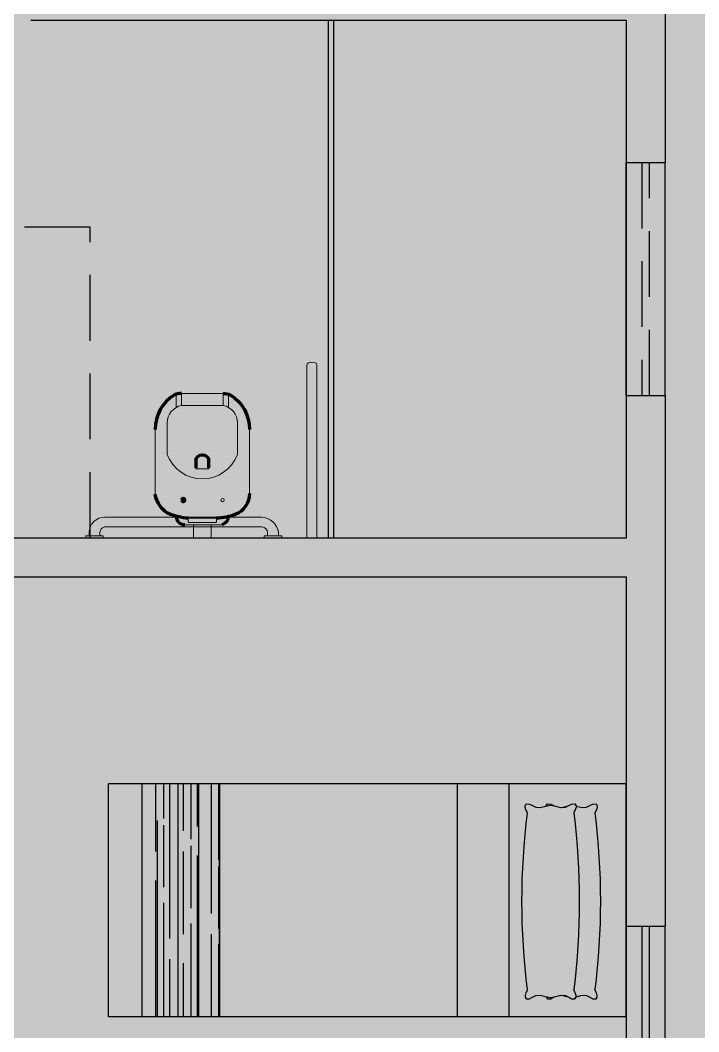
# Model space of a CAD drawing. Header units: centimetres. Extents: x 0 to 1099704, y -139216 to 99734.
# Drawn here: x 912561.1 to 912823.3, y 10381.2 to 10772 of the extents above; entities that cross this region are included whole.
import ezdxf

# ---------------------------------------------------------------- set-up
doc = ezdxf.new("R2010")
doc.units = ezdxf.units.CM
doc.header["$LTSCALE"] = 4
doc.linetypes.add('DASHED2', pattern=[9.524999999999999, 6.35, -3.175])
for name, color, linetype in [('0.1', 1, 'Continuous'), ('0.2', 2, 'Continuous'), ('0.4', 4, 'Continuous'), ('0.6', 6, 'Continuous'), ('04', 254, 'Continuous'), ('AIT-LAY-HTC', 254, 'Continuous'), ('PDF1_PH - Metal', 253, 'Continuous'), ('PROJEÇÕES', 1, 'DASHED2')]:
    doc.layers.add(name, color=color, linetype=linetype)
doc.layers.add('PDF1_PH - Alv Construir', color=6, linetype='Continuous', lineweight=40)

# ---------------------------------------------------------------- blocks, each defined once
blk = doc.blocks.new('Barra 3')
at = {"layer": 'PDF1_PH - Metal', "lineweight": 9}
for points in [[(19245.14185772219, 25719.83539646618), (19251.99860171888, 25719.83539646618), (19251.99860171888, 25718.97830346659), (19245.14185772219, 25718.97830346659)], [(19314.99755293517, 25719.83539646618), (19321.85473288964, 25719.83539646618), (19321.85473288964, 25718.97830346659), (19314.99755293517, 25718.97830346659)]]:
    blk.add_lwpolyline(points, close=True, dxfattribs=at)
for points in [[(19246.42749722157, 25717.69266396721), (19246.42749722157, 25718.97830346659)], [(19250.7129622195, 25717.69266396721), (19250.7129622195, 25718.97830346659)], [(19316.28319243454, 25717.69266396721), (19316.28319243454, 25718.97830346659)], [(19320.56909339026, 25717.69266396721), (19320.56909339026, 25718.97830346659)], [(19252.85569471847, 25715.54993146825), (19314.56900643537, 25715.54993146825)], [(19252.85569471847, 25711.69301297011), (19314.56900643537, 25711.69301297011)]]:
    blk.add_lwpolyline(points, dxfattribs=at)
for centre, radius, start, end in [((19253.42461139982, 25718.7625743121), 7.078440150872955, 188.6936103182999, 267.1299358179983), ((19253.00712313949, 25717.84408480383), 2.29914551384984, 183.773530933657, 266.2235994042778), ((19314.35059962556, 25717.91549670232), 6.222484964168509, 270.0360541296536, 357.9477482445207), ((19313.99598297072, 25717.76538724945), 2.288361905274916, 284.5016396748188, 358.1815433945518)]:
    blk.add_arc(centre, radius, start, end, dxfattribs=at)
blk = doc.blocks.new('bacia sanit')
at = {"layer": 'PDF1_PH - Metal', "lineweight": 9}
for points in [[(16873.71107896911, 24771.42362813914), (16898.99663033026, 24771.42362813914)], [(16889.13962487723, 24766.70918068363), (16889.56817137702, 24766.70918068363), (16889.99671787682, 24766.70918068363), (16890.42526437661, 24766.70918068363), (16890.8538108764, 24766.70918068363), (16899.42517683005, 24766.70918068363), (16899.85372332984, 24766.70918068363), (16900.28226982964, 24766.70918068363), (16900.71081632943, 24766.70918068363), (16901.13936282922, 24766.70918068363), (16901.56790932902, 24766.70918068363)], [(16861.71134101713, 24745.84860314918), (16861.71134101713, 24746.138076778), (16861.71134101713, 24759.85243668694), (16861.71134101713, 24760.70952968653)], [(16912.78775159359, 24763.28080868529), (16907.66906866406, 24763.28080868529)], [(16908.42508928349, 24761.13807618632), (16912.71055428142, 24761.13807618632), (16913.13910078121, 24761.13807618632)], [(16908.42508928349, 24761.13807618632), (16908.42508928349, 24760.70952968653), (16908.42508928349, 24760.28098318673), (16908.42508928349, 24759.85243668694), (16908.42508928349, 24759.42389018715), (16908.42508928349, 24758.99490772958), (16908.42508928349, 24758.56636122978), (16908.42508928349, 24758.13781472999), (16908.42508928349, 24757.7092682302), (16908.42508928349, 24757.2807217304), (16908.42508928349, 24756.85217523061), (16908.42508928349, 24756.42362873082)], [(16913.13910078121, 24761.13807618632), (16913.13910078121, 24760.70952968653), (16913.13910078121, 24760.28098318673), (16913.13910078121, 24759.85243668694), (16913.13910078121, 24759.42389018715), (16913.13910078121, 24758.99490772958), (16913.13910078121, 24758.56636122978), (16913.13910078121, 24758.13781472999), (16913.13910078121, 24757.7092682302), (16913.13910078121, 24757.2807217304), (16913.13910078121, 24756.85217523061), (16913.13910078121, 24756.42362873082), (16913.13910078121, 24755.99508223102), (16913.13910078121, 24755.56653573123), (16913.13910078121, 24755.13798923144), (16913.13910078121, 24754.70944273164), (16913.13910078121, 24754.28089623185), (16913.13910078121, 24753.85234973206), (16913.13910078121, 24753.42380323226), (16913.13910078121, 24752.99525673247), (16913.13910078121, 24752.56671023268), (16913.13910078121, 24752.13816373288), (16913.13910078121, 24751.70961723309), (16913.13910078121, 24751.2810707333), (16913.13910078121, 24750.85252423351), (16913.13910078121, 24750.42397773371), (16913.13910078121, 24749.99543123392), (16913.13910078121, 24749.56688473413), (16913.13910078121, 24749.13833823433), (16913.13910078121, 24748.70979173454), (16913.13910078121, 24748.28080927696), (16913.13910078121, 24747.85226277717), (16913.13910078121, 24747.42371627738), (16913.13910078121, 24746.99516977758), (16913.13910078121, 24746.56662327779), (16913.13910078121, 24746.138076778), (16913.13910078121, 24745.7095302782), (16913.13910078121, 24745.28098377841), (16913.13910078121, 24744.85243727862)], [(16862.56843401671, 24758.13781472999), (16862.56843401671, 24757.7092682302), (16862.56843401671, 24757.2807217304), (16862.56843401671, 24748.70979173454), (16862.56843401671, 24748.28080927696), (16862.56843401671, 24747.85226277717)], [(16862.99698051651, 24747.42415223516), (16862.99698051651, 24747.42371627738), (16863.4255270163, 24747.42371627738), (16863.85407351609, 24747.42371627738), (16864.28262001589, 24747.42371627738), (16864.28262001589, 24752.99525673247), (16864.28262001589, 24758.56636122978), (16863.85407351609, 24758.56636122978), (16863.4255270163, 24758.56636122978), (16862.99698051651, 24758.56636122978)], [(16861.71134101713, 24756.42362873082), (16856.56878301961, 24756.42362873082)], [(16884.42517742173, 24750.42397773371), (16883.99663092193, 24750.42397773371), (16883.56808442214, 24750.42397773371), (16883.56808442214, 24750.85252423351), (16883.56808442214, 24751.2810707333), (16883.56808442214, 24751.70961723309), (16883.56808442214, 24752.13816373288), (16883.56808442214, 24752.56671023268), (16883.56808442214, 24752.99525673247), (16883.56808442214, 24753.42380323226), (16883.56808442214, 24753.85234973206), (16883.56808442214, 24754.28089623185), (16883.56808442214, 24754.70944273164), (16883.56808442214, 24755.13798923144), (16883.56808442214, 24755.56653573123), (16883.99663092193, 24755.56653573123), (16883.99744104298, 24755.56734585228)], [(16908.42508928349, 24756.42362873082), (16908.42508928349, 24755.99508223102), (16908.42508928349, 24755.56653573123), (16908.42508928349, 24755.13798923144), (16908.42508928349, 24754.70944273164), (16908.42508928349, 24754.28089623185), (16908.42508928349, 24753.85234973206), (16908.42508928349, 24753.42380323226), (16908.42508928349, 24752.99525673247), (16908.42508928349, 24752.56671023268), (16908.42508928349, 24752.13816373289), (16908.42508928349, 24751.70961723309), (16908.42508928349, 24751.2810707333), (16908.42508928349, 24750.85252423351), (16908.42508928349, 24749.99543123392)], [(16861.71134101713, 24749.56688473413), (16856.56878301961, 24749.56688473413)], [(16908.42508928349, 24749.99543123392), (16908.42508928349, 24749.56688473413), (16908.42508928349, 24749.13833823433), (16908.42508928349, 24748.70979173454), (16908.42508928349, 24748.28080927696), (16908.42508928349, 24747.85226277717), (16908.42508928349, 24747.42371627738), (16908.42508928349, 24746.99516977758), (16908.42508928349, 24746.56662327779), (16908.42508928349, 24746.138076778), (16908.42508928349, 24745.7095302782), (16908.42508928349, 24745.28098377841), (16908.42508928349, 24744.85243727862)], [(16908.42508928349, 24744.85243727862), (16912.71055428142, 24744.85243727862), (16913.13910078121, 24744.85243727862)], [(16908.42508928349, 24744.85243727862), (16912.71055428142, 24744.85243727862), (16913.13910078121, 24744.85243727862)], [(16912.7877515936, 24742.70970477966), (16907.6148770092, 24742.70970477966)], [(16901.56790932902, 24739.28133278131), (16901.13936282922, 24739.28133278131), (16900.71081632943, 24739.28133278131), (16900.28226982964, 24739.28133278131), (16899.42517683005, 24739.28133278131), (16890.8538108764, 24739.28133278131), (16890.42526437661, 24739.28133278131), (16889.99671787682, 24739.28133278131), (16889.56817137702, 24739.28133278131), (16889.13962487723, 24739.28133278131)], [(16898.99663033026, 24734.5668853258), (16873.71107896911, 24734.5668853258)]]:
    blk.add_lwpolyline(points, dxfattribs=at)
at = {"layer": 'PDF1_PH - Metal', "lineweight": 211}
for points in [[(16913.13910078121, 24761.13807618632, 0.08652374986579098), (16912.5601488466, 24763.93430940064, 0.2649056019258861), (16898.99663033026, 24771.42362813914)], [(16913.13910078121, 24744.85243727862, -0.08652374986579098), (16912.5601488466, 24742.0562040643, -0.2649056019258861), (16898.99663033026, 24734.5668853258)]]:
    blk.add_lwpolyline(points, format="xyb", dxfattribs=at)
blk.add_lwpolyline([(16889.13962487723, 24752.99525673247), (16889.13962487723, 24752.99525673247), (16889.13962487723, 24752.99525673247)], dxfattribs=at)
at = {"layer": 'PDF1_PH - Metal', "lineweight": 9}
blk.add_circle((16871.35429119914, 24760.92358495753), 0.6430377285807504, dxfattribs=at)
at = {"layer": 'PDF1_PH - Metal', "lineweight": 211}
blk.add_circle((16871.35429119914, 24745.4954750072), 0.6430377285807504, dxfattribs=at)
for centre, radius, start, end in [((16873.97755076072, 24762.47483464584), 8.94849855074624, 90.32165930592623, 157.8055529537156), ((16890.78227264866, 24757.22271283105), 26.53369519454447, 161.0139296208047, 177.0973389625547), ((16864.79572645151, 24759.86013423894), 3.199203984476569, 88.16607237225546, 164.6032088854475), ((16885.37709123892, 26015.0748689311), 1259.508278705145, 269.9347230283288, 270.0652769716712), ((16886.54773971925, 24752.99569269004), 2.585261260353408, 275.8679396431668, 84.13206045255166), ((16885.37709123892, 23700.8345760275), 1049.590382611246, 89.92166763752519, 90.07833236247481), ((16864.7720442973, 24745.99333996359), 3.064123580200214, 177.2925714783312, 274.2592874148013), ((16892.19590696531, 24749.58474156546), 27.99681443693976, 184.4269647530196, 198.8012709750274), ((16875.20220854027, 24744.92084199191), 10.46077846249875, 204.6269905978502, 261.8048702837525)]:
    blk.add_arc(centre, radius, start, end, dxfattribs=at)
at = {"layer": 'PDF1_PH - Metal', "lineweight": 9}
for centre, radius, start, end in [((16894.39901415799, 24752.99525673247), 14.6878482339949, 110.9821810202764, 249.0178189797236), ((16901.64556657512, 24759.7991413133), 6.910475725114796, 11.17196656108775, 90.64388130159239), ((16862.9969805165, 24758.13781472999), 0.4285464997919917, 89.99999999951359, 180), ((16862.9969805165, 24747.85269873495), 0.4285464997919917, 180, 270.0000000004864), ((16901.64556657512, 24746.19137215165), 6.910475725128292, 269.3561186984086, 348.8280334388647)]:
    blk.add_arc(centre, radius, start, end, dxfattribs=at)
blk = doc.blocks.new('CAMA-SOLTEIRO')
h = blk.add_hatch()
h.set_pattern_fill('AR-RROOF', color=256, scale=0.08, style=0)
h.set_pattern_definition([(0, (-259.2971654992087, -62.25848343646964), (0.176, 0.08), [1.2, -0.16, 0.4, -0.08]), (0, (-259.1907654992087, -62.21848343646964), (-0.08, 0.1064), [0.24, -0.0264, 0.48, -0.06]), (0, (-259.2571654992087, -62.19048343646964), (0.416, 0.0536), [0.64, -0.112, 0.32, -0.08])])
h.paths.add_polyline_path([(0.4499999999999886, -1.569999999997059), (-0.4500000000000455, -1.569999999997044), (-0.4500000000000455, -1.869999999999941), (0.4499999999999886, -1.869999999999969)])
at = {"layer": 'AIT-LAY-HTC'}
h = blk.add_hatch(color=254, dxfattribs=at)
h.paths.add_polyline_path([(0.4499999999999886, -0.6535763996212509), (-0.4499999999999886, -0.6535763996212509), (-0.4499999999999886, -1.569999999997044), (0.4499999999999886, -1.569999999997044)])
h.paths.add_polyline_path([(0.4499999999999886, -2.131628207280301e-14), (-0.4499999999999886, -7.105427357601002e-15), (-0.4500000000000455, -0.4535763996212623), (0.4499999999999886, -0.4535763996212623)])
h.paths.add_polyline_path([(0.3716982436171747, -0.373121244349754), (0.3723867664295994, -0.3861706267807321), (0.3655536251368972, -0.390699628518469), (0.3589239480322135, -0.390246726289142), (0.3496964401738865, -0.3873305654911334), (0.3375292817262334, -0.3814624037465322, -0.06240135273612517), (-0.3458491167673401, -0.3814624037465322), (-0.3580162752151068, -0.3873305654911476), (-0.3672437830732633, -0.3902467262891278), (-0.3738734601780038, -0.3906996285184547), (-0.3807066014707061, -0.3861706267807179), (-0.3800180786582814, -0.3731212443497398), (-0.3760551388454587, -0.3650755000255188), (-0.3677125645626802, -0.3491925823837292), (-0.367078841438115, -0.3321323483973302), (-0.3724699016728437, -0.3091402599489683), (-0.3738734601780038, -0.3092361431671051), (-0.3807066014707061, -0.3047071414293683), (-0.3800180786582814, -0.2916577589983902), (-0.3760551388454587, -0.2836120146741834), (-0.3731809529210182, -0.2781400276378534), (-0.3671426902825488, -0.2523877149917055), (-0.3671057082908646, -0.2513921359974702), (-0.3671426902825488, -0.2503965570033344), (-0.373180952921075, -0.2246442443571155), (-0.3760551388455156, -0.2191722573209276), (-0.3800180786582814, -0.2111265129965787), (-0.3807066014707061, -0.1980771305656006), (-0.3738734601780038, -0.1935481288278922), (-0.3724699016728437, -0.1936440120460148), (-0.367078841438115, -0.1706519235976387), (-0.3677125645626802, -0.1535916896112397), (-0.3760551388455156, -0.1377087719694785), (-0.3800180786582814, -0.1296630276452575), (-0.3807066014707061, -0.116613645214251), (-0.3738734601780038, -0.1120846434765284), (-0.3672437830733202, -0.1125375457058411), (-0.3580162752149931, -0.1154537065038497), (-0.3458491167673401, -0.1213218682484509, -0.06240135273612597), (0.3375292817262334, -0.1213218682484509), (0.3496964401739433, -0.1154537065038497), (0.3589239480322135, -0.1125375457058553), (0.3655536251368972, -0.1120846434765284), (0.3723867664295994, -0.1166136452142652), (0.3716982436171747, -0.1296630276452575), (0.3677353038042952, -0.1377087719695922), (0.3593927295215735, -0.1535916896112681), (0.3587590063970083, -0.1706519235976671), (0.364150066631737, -0.193644012046029), (0.3655536251368972, -0.193548128827878), (0.3723867664295994, -0.1980771305656006), (0.3716982436171747, -0.2111265129965929), (0.3677353038042384, -0.2191722573211123), (0.3648611178799115, -0.2246442443571297), (0.3588228552414421, -0.250396557003306), (0.358785873249758, -0.251392135997456), (0.3588228552414421, -0.2523877149917482), (0.3648611178799115, -0.2781400276378392), (0.3677353038042952, -0.2836120146742545), (0.3716982436171747, -0.2916577589984044), (0.3723867664295994, -0.3047071414293683), (0.3655536251368972, -0.3092361431670909), (0.364150066631737, -0.3091402599489825), (0.3587590063970083, -0.3321323483973586), (0.3593927295215735, -0.3491925823837292), (0.3677353038044657, -0.3650755000253483)], flags=16)
h.paths.add_polyline_path([(-0.4500000000000455, -1.869999999999926), (-0.4499999999999886, -1.99999999999995), (0.4499999999999886, -1.99999999999995), (0.4499999999999886, -1.869999999999969)])
h = blk.add_hatch(color=252, dxfattribs=at)
edge = h.paths.add_edge_path()
edge.add_line((0.3677353038042384, -0.1377087719696206), (0.3716982436171179, -0.1296630276452433))
edge.add_line((0.3716982436171747, -0.1296630276452433), (0.3723867664295994, -0.1166136452142652))
edge.add_line((0.3723867664295994, -0.1166136452142652), (0.3655536251368972, -0.1120846434765284))
edge.add_line((0.3655536251368972, -0.1120846434765284), (0.3589239480322135, -0.1125375457058411))
edge.add_line((0.3589239480322135, -0.1125375457058553), (0.3496964401739433, -0.1154537065038497))
edge.add_line((0.3496964401739433, -0.1154537065038355), (0.3375292817262334, -0.1213218682484509))
edge.add_ellipse((-0.004159917520553336, -2.848495806804841), major_axis=(1.943480023054445, 1.943480023054444), ratio=0.9999999999999957, start_angle=37.85859147788927, end_angle=52.14140852211052)
edge.add_line((-0.3458491167673401, -0.1213218682484651), (-0.35801627521505, -0.1154537065038497))
edge.add_line((-0.35801627521505, -0.1154537065038497), (-0.3672437830732633, -0.1125375457058553))
edge.add_line((-0.3672437830733202, -0.1125375457058553), (-0.3738734601780607, -0.1120846434765284))
edge.add_line((-0.3738734601780607, -0.1120846434765426), (-0.380706601470763, -0.116613645214251))
edge.add_line((-0.3807066014707061, -0.116613645214251), (-0.3800180786582814, -0.1296630276452433))
edge.add_line((-0.3800180786582814, -0.1296630276452433), (-0.3760551388454587, -0.1377087719697059))
edge.add_line((-0.3760551388454019, -0.1377087719697201), (-0.3677125645626802, -0.1535916896112681))
edge.add_line((-0.3677125645626802, -0.1535916896112681), (-0.367078841438115, -0.1706519235976671))
edge.add_line((-0.367078841438115, -0.1706519235976671), (-0.3724699016728437, -0.1936440120460148))
edge.add_line((-0.3724699016728437, -0.1936440120460148), (-0.3672437830733202, -0.1940010310572049))
edge.add_line((-0.3672437830733202, -0.1940010310572049), (-0.35801627521505, -0.1969171918551993))
edge.add_line((-0.35801627521505, -0.1969171918551993), (-0.3458491167673401, -0.2027853535998148))
edge.add_ellipse((-0.004159917520553336, -2.929959292156191), major_axis=(1.943480023054446, 1.943480023054447), ratio=0.9999999999999976, start_angle=37.85859147788932, end_angle=52.14140852211062, ccw=False)
edge.add_line((0.3375292817262334, -0.2027853535998148), (0.3496964401739433, -0.1969171918551851))
edge.add_line((0.3496964401739433, -0.1969171918551709), (0.3589239480322703, -0.1940010310572049))
edge.add_line((0.3589239480322135, -0.1940010310572049), (0.364150066631737, -0.193644012046029))
edge.add_line((0.364150066631737, -0.193644012046029), (0.3587590063970083, -0.1706519235976671))
edge.add_line((0.3587590063970083, -0.1706519235976671), (0.3593927295215735, -0.1535916896112681))
edge.add_line((0.3593927295215735, -0.1535916896112681), (0.3677353038042952, -0.1377087719696206))
edge = h.paths.add_edge_path()
edge.add_line((0.3585894172769599, -0.2513921359974987), (0.3588228552414421, -0.250396557003306))
edge.add_line((0.3588228552414421, -0.250396557003306), (0.3593927295215735, -0.2350551749626035))
edge.add_line((0.3593927295215735, -0.2350551749626035), (0.367735303804352, -0.2191722573207713))
edge.add_line((0.367735303804352, -0.2191722573207713), (0.3716982436171747, -0.2111265129966071))
edge.add_line((0.3716982436171747, -0.2111265129966071), (0.3723867664295994, -0.198077130565629))
edge.add_line((0.3723867664295994, -0.198077130565629), (0.3655536251368972, -0.1935481288278922))
edge.add_line((0.3655536251368972, -0.193548128827878), (0.3589239480322135, -0.1940010310571907))
edge.add_line((0.3589239480322135, -0.1940010310572049), (0.3496964401739433, -0.1969171918551993))
edge.add_line((0.3496964401739433, -0.1969171918551993), (0.3375292817262334, -0.2027853535998148))
edge.add_ellipse((-0.004159917520553336, -2.929959292156191), major_axis=(1.94348002305446, 1.94348002305446), ratio=0.9999999999999964, start_angle=37.85859147788919, end_angle=52.14140852211058)
edge.add_line((-0.3458491167673401, -0.2027853535998148), (-0.3580162752149931, -0.1969171918552135))
edge.add_line((-0.3580162752149931, -0.1969171918552135), (-0.3672437830733202, -0.1940010310571907))
edge.add_line((-0.3672437830733202, -0.1940010310571907), (-0.3738734601780038, -0.1935481288278638))
edge.add_line((-0.3738734601780038, -0.193548128827878), (-0.3807066014707061, -0.1980771305656006))
edge.add_line((-0.3807066014707061, -0.1980771305656006), (-0.3800180786582814, -0.2111265129965929))
edge.add_line((-0.3800180786582814, -0.2111265129965929), (-0.376055138845345, -0.2191722573210413))
edge.add_line((-0.376055138845345, -0.2191722573210413), (-0.3677125645626802, -0.2350551749625893))
edge.add_line((-0.3677125645626802, -0.2350551749626035), (-0.3671426902825488, -0.250396557003306))
edge.add_line((-0.3671426902825488, -0.2503965570032918), (-0.3669092523180666, -0.2513921359974702))
edge.add_line((-0.3669092523180666, -0.2513921359974702), (-0.3732120659238944, -0.278272720073609))
edge.add_line((-0.3732120659238944, -0.278272720073609), (-0.3759659441697067, -0.2921238786731593))
edge.add_line((-0.3759659441697067, -0.2921238786731593), (-0.3732120659238944, -0.3059750372728232))
edge.add_line((-0.3732120659238944, -0.3059750372728232), (-0.367078841438115, -0.3321323483973302))
edge.add_line((-0.367078841438115, -0.3321323483973302), (-0.3677125645626802, -0.3491925823837292))
edge.add_line((-0.3677125645626802, -0.3491925823837292), (-0.3760551388454587, -0.3650755000255756))
edge.add_line((-0.3760551388454587, -0.3650755000255756), (-0.3800180786582814, -0.3731212443497398))
edge.add_line((-0.3800180786582814, -0.3731212443497398), (-0.3807066014707061, -0.3861706267807179))
edge.add_line((-0.3807066014707061, -0.3861706267807179), (-0.3738734601780607, -0.3906996285184547))
edge.add_line((-0.3738734601780607, -0.390699628518469), (-0.3672437830733202, -0.390246726289142))
edge.add_line((-0.3672437830733202, -0.3902467262891278), (-0.35801627521505, -0.3873305654911192))
edge.add_line((-0.3580162752149931, -0.3873305654911192), (-0.3458491167673401, -0.381462403746518))
edge.add_ellipse((-0.004159917520553336, 2.345711534809816), major_axis=(1.943480023054408, 1.943480023054407), ratio=0.9999999999999963, start_angle=217.8585914778892, end_angle=232.1414085221106)
edge.add_line((0.3375292817262334, -0.3814624037465322), (0.3496964401739433, -0.3873305654911476))
edge.add_line((0.3496964401739433, -0.3873305654911476), (0.3589239480321567, -0.390246726289142))
edge.add_line((0.3589239480321567, -0.390246726289142), (0.3655536251368403, -0.3906996285184832))
edge.add_line((0.3655536251368972, -0.390699628518469), (0.3723867664295994, -0.3861706267807321))
edge.add_line((0.3723867664295994, -0.3861706267807321), (0.3716982436171747, -0.373121244349754))
edge.add_line((0.3716982436171747, -0.3731212443497398), (0.3677353038042384, -0.3650755000254762))
edge.add_line((0.3677353038042384, -0.3650755000254762), (0.3593927295215735, -0.3491925823837292))
edge.add_line((0.3593927295215735, -0.3491925823837292), (0.3587590063970083, -0.3321323483973302))
edge.add_line((0.3587590063970083, -0.3321323483973444), (0.3648922308827878, -0.3059750372727663))
edge.add_line((0.3648922308827878, -0.3059750372727521), (0.3676461091286001, -0.2921238786731735))
edge.add_line((0.3676461091286001, -0.2921238786731735), (0.3648922308827878, -0.2782727200736659))
edge.add_line((0.3648922308827878, -0.2782727200736659), (0.3585894172769599, -0.2513921359974987))
for points in [[(0.4499999999999886, -0.6535763996212509), (0.4499999999999886, -0.4535763996212623), (-0.4499999999999886, -0.4535763996212623), (-0.4499999999999886, -0.6535763996212509)], [(-0.4499999999999886, -1.569999999997044), (0.4499999999999886, -1.569999999997044), (0.4499999999999886, -1.869999999999955), (-0.4499999999999886, -1.869999999999955)]]:
    blk.add_hatch(color=252, dxfattribs=at).paths.add_polyline_path(points)
for p, q in [((-0.4500000000000455, 7.105427357601002e-15), (0.4499999999999886, -7.105427357601002e-15)), ((-0.4500000000000455, 7.105427357601002e-15), (-0.4499999999999886, -1.99999999999995)), ((0.4499999999999886, -7.105427357601002e-15), (0.4499999999999886, -1.99999999999995)), ((0.4499999999999886, -0.05000000000000426), (0.4499999999999886, -1.949999999999953)), ((0.4499999999999886, -0.4535763996212623), (-0.4499999999999886, -0.4535763996212623)), ((0.4499999999999886, -0.6535763996212509), (-0.4499999999999886, -0.6535763996212509)), ((-0.4499999999999886, -1.569999999997044), (0.4499999999999886, -1.569999999997044)), ((-0.4499999999999886, -1.869999999999941), (0.4499999999999886, -1.869999999999955)), ((-0.4499999999999886, -1.99999999999995), (0.4499999999999886, -1.99999999999995))]:
    blk.add_line(p, q)
for points in [[(-0.3724699016728437, -0.1936440120460148), (-0.367078841438115, -0.1706519235976529), (-0.3677125645626802, -0.1535916896112539), (-0.3760551388454587, -0.1377087719695353), (-0.3800180786582814, -0.1296630276452433), (-0.3807066014707061, -0.1166136452142652), (-0.3738734601780038, -0.1120846434765284), (-0.3672437830733202, -0.1125375457058553), (-0.35801627521505, -0.1154537065038497), (-0.3458491167673401, -0.1213218682484651)], [(0.364150066631737, -0.1936440120460148), (0.3587590063970083, -0.1706519235976671), (0.3593927295215735, -0.1535916896112539), (0.3677353038042952, -0.1377087719695496), (0.3716982436171747, -0.1296630276452575), (0.3723867664295994, -0.1166136452142652), (0.3655536251368972, -0.1120846434765284), (0.3589239480322135, -0.1125375457058553), (0.3496964401739433, -0.1154537065038497), (0.3375292817262334, -0.1213218682484651)], [(-0.3458491167673401, -0.3814624037465322), (-0.35801627521505, -0.3873305654911476), (-0.3672437830733202, -0.3902467262891278), (-0.3738734601780038, -0.3906996285184547), (-0.3807066014707061, -0.3861706267807179), (-0.3800180786582814, -0.3731212443497398), (-0.3760551388454587, -0.3650755000254478), (-0.3677125645626802, -0.3491925823837292), (-0.367078841438115, -0.3321323483973302), (-0.3732120659238944, -0.3059750372727663), (-0.3759659441697067, -0.2921238786731593), (-0.3732120659238944, -0.2782727200735664), (-0.367078841438115, -0.2521154089490025), (-0.3677125645626802, -0.2350551749626035), (-0.3760551388454587, -0.219172257320885), (-0.3800180786582814, -0.2111265129965929), (-0.3807066014707061, -0.1980771305656148), (-0.3738734601780038, -0.193548128827878), (-0.3672437830733202, -0.1940010310572049), (-0.35801627521505, -0.1969171918551993), (-0.3458491167673401, -0.2027853535998148)], [(0.3375292817262334, -0.3814624037465322), (0.3496964401739433, -0.3873305654911476), (0.3589239480322135, -0.390246726289142), (0.3655536251368972, -0.390699628518469), (0.3723867664295994, -0.3861706267807321), (0.3716982436171747, -0.373121244349754), (0.3677353038042952, -0.365075500025462), (0.3593927295215735, -0.3491925823837434), (0.3587590063970083, -0.3321323483973444), (0.3648922308827878, -0.3059750372727805), (0.3676461091286001, -0.2921238786731735), (0.3648922308827878, -0.2782727200735806), (0.3587590063970083, -0.2521154089490167), (0.3593927295215735, -0.2350551749626035), (0.3677353038042952, -0.219172257320885), (0.3716982436171747, -0.2111265129966071), (0.3723867664295994, -0.1980771305656148), (0.3655536251368972, -0.193548128827878), (0.3589239480322135, -0.1940010310572049), (0.3496964401739433, -0.1969171918551993), (0.3375292817262334, -0.2027853535998148)], [(-0.3671426902825488, -0.2523877149916771), (-0.367078841438115, -0.2506688630459806), (-0.373180952921075, -0.2246442443571155)], [(0.3588228552414421, -0.2523877149916913), (0.3587590063970083, -0.2506688630459948), (0.3648611178799115, -0.2246442443571155)], [(-0.3724699016728437, -0.3091402599489825), (-0.3738734601780038, -0.3092361431671051), (-0.3807066014707061, -0.3047071414293683), (-0.3800180786582814, -0.2916577589983902), (-0.3760551388454587, -0.2836120146740981), (-0.373180952921075, -0.2781400276378818)], [(0.364150066631737, -0.3091402599489825), (0.3655536251368972, -0.3092361431671051), (0.3723867664295994, -0.3047071414293825), (0.3716982436171747, -0.2916577589983902), (0.3677353038042952, -0.2836120146740981), (0.3648611178799115, -0.2781400276378818)]]:
    blk.add_lwpolyline(points)
for centre, radius, start, end in [((-0.004159917520553336, -2.848495806804841), 2.748495806804713, 82.85859147788834, 97.14140852211166), ((-0.004159917520553336, -2.929959292156191), 2.748495806804713, 82.85859147788834, 97.14140852211166), ((-0.004159917520553336, 2.345711534809816), 2.748495806804664, 262.8585914778884, 277.1414085221116)]:
    blk.add_arc(centre, radius, start, end)

msp = doc.modelspace()

# ---------------------------------------------------------------- hatches: boundary and pattern name
at = {"layer": '0.2', "true_color": 0x000000}
h = msp.add_hatch(color=18, dxfattribs=at)
h.dxf.hatch_style = 1
h.paths.add_polyline_path([(909238.234680186, 12513.01251930817), (907978.234680186, 12513.01251930817), (907978.234680186, 11823.01587522103), (907993.234680186, 11823.01587522103), (907993.234680186, 11838.01587522103), (907993.234680186, 12498.01251930817), (909223.234680186, 12498.01251930817), (909223.234680186, 11838.01587522103), (908158.234680186, 11838.01587522103), (908158.234680186, 11823.01587522103), (909238.234680186, 11823.01587522103)])
h.paths.add_polyline_path([(909458.234680186, 12513.01251930817), (909238.234680186, 12513.01251930817), (909238.234680186, 12253.01251930817), (909283.7346805937, 12253.01251930817), (909283.7346805937, 12253.01251936172), (909283.7346805937, 12264.01251929921), (909283.7346805937, 12268.01251930817), (909253.234680186, 12268.01251930817), (909253.234680186, 12498.01251930817), (909443.234680186, 12498.01251930817), (909443.234680186, 12268.01251930817), (909435.7346814985, 12268.01251930817), (909435.7346814985, 12253.01251930817), (909443.234680186, 12253.01251930817), (909443.234680186, 12123.01251930817), (909443.234680186, 12108.01251930817), (909458.234680186, 12108.01251930817), (909458.234680186, 12123.01251930817), (909548.234680186, 12123.01251930817), (909548.234680186, 12138.01251930817), (909458.234680186, 12138.01251930817), (909458.234680186, 12498.01251930817)])
h.paths.add_polyline_path([(909488.234680186, 12513.01251930817), (909458.234680186, 12513.01251930817), (909458.234680186, 12498.01251930817), (909488.234680186, 12498.01251930817)], flags=17)
h.paths.add_polyline_path([(909693.234680186, 12498.01251930817), (909744.234680186, 12498.01251930817), (909744.234680186, 12513.01251930817), (909678.234680186, 12513.01251930817), (909648.234680186, 12513.01251930817), (909648.234680186, 12498.01251930817), (909678.234680186, 12498.01251930817), (909678.234680186, 12138.01251930817), (909668.234680186, 12138.01251930817), (909668.234680186, 12123.01251930817), (909693.234680186, 12123.01251930817), (909845.234680186, 12123.01251930817), (909845.234680186, 12138.01251930817), (909693.234680186, 12138.01251930817), (909693.234680186, 12438.01251930817)])
h.paths.add_polyline_path([(909990.234680186, 12498.01251930817), (910085.234680186, 12498.01251930817), (910085.234680186, 12513.01251930817), (909975.234680186, 12513.01251930817), (909924.234680186, 12513.01251930817), (909924.234680186, 12498.01251930817), (909975.234680186, 12498.01251930817), (909975.234680186, 12438.01251930817), (909975.234680186, 12138.01251930817), (909965.234680186, 12138.01251930817), (909965.234680186, 12123.01251930817), (909990.234680186, 12123.01251930817), (910000.234680186, 12123.01251930817), (910000.234680186, 12138.01251930817), (909990.234680186, 12138.01251930817)])
h.paths.add_polyline_path([(910930.234680186, 12138.01251930826), (910620.234680186, 12138.01251930817), (910610.234680186, 12138.01251930817), (910610.234680186, 12148.01251930817), (910595.234680186, 12148.01251930817), (910595.234680186, 12138.01251930817), (910395.234680186, 12138.01251930817), (910395.234680186, 12498.01251930817), (910450.234680186, 12498.01251930817), (910450.234680186, 12513.01251930817), (910380.234680186, 12513.01251930817), (910285.234680186, 12513.01251930817), (910285.234680186, 12498.01251930817), (910380.234680186, 12498.01251930817), (910380.234680186, 12138.01251930817), (910100.234680186, 12138.01251930817), (910100.234680186, 12123.01251930817), (910395.234680186, 12123.01251930817), (910620.234680186, 12123.01251930817), (910930.234680186, 12123.01251930817)])
h.paths.add_polyline_path([(910610.234680186, 12498.01251930817), (910745.234680186, 12498.01251930817), (910745.234680186, 12513.01251930817), (910595.234680186, 12513.01251930817), (910540.234680186, 12513.01251930817), (910540.234680186, 12498.01251930817), (910595.234680186, 12498.01251930817), (910595.234680186, 12268.01251930817), (910610.234680186, 12268.01251930817)], flags=17)
h.paths.add_polyline_path([(911075.2346801861, 12498.01251930816), (911130.2346801861, 12498.01251930816), (911130.2346801861, 12513.01251930816), (911060.2346801861, 12513.01251930816), (910925.234680186, 12513.01251930817), (910925.234680186, 12498.01251930817), (911060.2346801861, 12498.01251930817), (911060.2346801861, 12138.0125193083), (911050.234680186, 12138.0125193083), (911050.234680186, 12123.01251930817), (911075.234680186, 12123.01251930817), (911300.2346801861, 12123.01251930816), (911610.2346801861, 12123.01251930816), (911610.2346801861, 12138.01251930816), (911300.2346801861, 12138.01251930816), (911290.2346801861, 12138.01251930816), (911290.2346801861, 12148.01251930816), (911275.2346801861, 12148.01251930816), (911275.2346801861, 12138.01251930816), (911075.2346801861, 12138.01251930816)])
h.paths.add_polyline_path([(911290.2346801861, 12498.01251930816), (911425.2346801861, 12498.01251930816), (911425.2346801861, 12513.01251930816), (911275.2346801861, 12513.01251930816), (911220.2346801861, 12513.01251930816), (911220.2346801861, 12498.01251930816), (911275.2346801861, 12498.01251930816), (911275.2346801861, 12268.01251930816), (911290.2346801861, 12268.01251930816)], flags=17)
h.paths.add_polyline_path([(911755.2346801861, 12498.01251930817), (911810.2346801861, 12498.01251930817), (911810.2346801861, 12513.01251930817), (911740.2346801861, 12513.01251930817), (911605.2346801861, 12513.01251930816), (911605.2346801861, 12498.01251930816), (911740.2346801861, 12498.01251930816), (911740.2346801861, 12138.01251930816), (911730.2346801861, 12138.01251930816), (911730.2346801861, 12123.01251930816), (911755.2346801861, 12123.01251930816), (911980.2346801861, 12123.01251930817), (912290.2346801861, 12123.01251930817), (912290.2346801861, 12138.01251930817), (911980.2346801861, 12138.01251930817), (911970.2346801861, 12138.01251930817), (911970.2346801861, 12148.01251930817), (911955.2346801861, 12148.01251930817), (911955.2346801861, 12138.01251930817), (911755.2346801861, 12138.01251930817)])
h.paths.add_polyline_path([(911970.2346801861, 12498.01251930817), (912105.2346801861, 12498.01251930817), (912105.2346801861, 12513.01251930817), (911955.2346801861, 12513.01251930817), (911900.2346801861, 12513.01251930817), (911900.2346801861, 12498.01251930817), (911955.2346801861, 12498.01251930817), (911955.2346801861, 12268.01251930817), (911970.2346801861, 12268.01251930817)], flags=17)
h.paths.add_polyline_path([(909519.2346801861, 11598.01251930816), (909458.234680186, 11598.01251930816), (909458.234680186, 11791.69509158889), (909443.234680186, 11791.69509158889), (909443.234680186, 11583.01251930816), (909519.2346801861, 11583.01251930816)])
h.paths.add_polyline_path([(909458.234680186, 11958.01251930816), (909540.2346801863, 11958.01251930816), (909540.2346801863, 11973.01251930816), (909458.234680186, 11973.01251930816), (909458.234680186, 11988.01251930817), (909450.734680186, 11988.01251930817), (909443.234680186, 11988.01251930816), (909443.234680186, 11973.01251930816), (909443.234680186, 11896.48006278808), (909425.734680186, 11896.48006278808), (909425.734680186, 11888.98006278808), (909425.734680186, 11881.48006278808), (909443.234680186, 11881.48006278808), (909443.234680186, 11791.69509158889), (909458.234680186, 11791.69509158889), (909458.234680186, 11843.20322120492)])
h.paths.add_polyline_path([(909255.734680186, 11896.48006278808), (909238.234680186, 11896.48006278808), (909238.234680186, 11881.48006278808), (909255.734680186, 11881.48006278808)])
h.paths.add_polyline_path([(909685.2346801863, 11958.01251930816), (909885.2346801863, 11958.01251930816), (909885.2346801863, 11948.01251930816), (909900.2346801863, 11948.01251930816), (909900.2346801863, 11958.01251930816), (910220.2346801863, 11958.01251930816), (910220.2346801863, 11973.01251930816), (909670.2346801863, 11973.01251930816), (909660.2346801863, 11973.01251930816), (909660.2346801863, 11958.01251930816), (909670.2346801863, 11958.01251930816), (909670.2346801863, 11791.69509158889), (909685.2346801863, 11791.69509158889)])
h.paths.add_polyline_path([(909685.2346801863, 11791.69509158889), (909670.2346801863, 11791.69509158889), (909670.2346801863, 11598.01251930816), (909609.2346801861, 11598.01251930816), (909609.2346801861, 11583.01251930816), (909685.2346801863, 11583.01251930816), (909740.2346801863, 11583.01251930816), (909740.2346801863, 11598.01251930816), (909685.2346801863, 11598.01251930816)])
h.paths.add_polyline_path([(910035.2346801863, 11598.01248478542), (909980.2346770478, 11598.01251930817), (909900.2346801863, 11598.01251930816), (909900.2346801863, 11791.69509158889), (909885.2346801863, 11791.69509158889), (909885.2346801863, 11598.01251930816), (909830.2346801863, 11598.01251930816), (909830.2346801863, 11583.01251930816), (909900.2346801863, 11583.01251930816), (910035.2346801863, 11583.01251930816)])
h.paths.add_polyline_path([(909900.2346801863, 11828.01251930816), (909885.2346801863, 11828.01251930816), (909885.2346801863, 11791.69509158889), (909900.2346801863, 11791.69509158889)], flags=17)
h.paths.add_polyline_path([(910477.7346801863, 11598.01251930816), (910365.2346801863, 11598.01251930816), (910365.2346801863, 11791.69509158889), (910350.2346801863, 11791.69509158889), (910350.2346801863, 11598.01251930816), (910215.2346801863, 11598.01251930816), (910215.2346801863, 11583.01251930816), (910365.2346801863, 11583.01251930816), (910477.7346801863, 11583.01251930816)])
h.paths.add_polyline_path([(910365.2346801863, 11973.01251930816), (910340.2346801863, 11973.01251930816), (910340.2346801863, 11958.01251930816), (910350.2346801863, 11958.01251930816), (910350.2346801863, 11791.69509158889), (910365.2346801863, 11791.69509158889)])
h.paths.add_polyline_path([(910925.2346801863, 11791.69509158889), (910910.2346801863, 11791.69509158889), (910910.2346801863, 11598.01251930816), (910797.7346801863, 11598.01251930816), (910797.7346801863, 11583.01251930816), (910910.2346801863, 11583.01251930816), (910980.2346801863, 11583.01251930816), (910980.2346801863, 11598.01251930816), (910925.2346801863, 11598.01251930816)])
h.paths.add_polyline_path([(910925.2346801863, 11958.01251930816), (911125.2346801863, 11958.01251930816), (911125.2346801863, 11948.01251930816), (911140.2346801863, 11948.01251930816), (911140.2346801863, 11958.01251930816), (911150.2346801863, 11958.01251930816), (911460.2346801863, 11958.01251930816), (911460.2346801863, 11973.01251930816), (911150.2346801863, 11973.01251930816), (910910.2346801863, 11973.01251930816), (910910.2346801863, 11791.69509158889), (910925.2346801863, 11791.69509158889)])
h.paths.add_polyline_path([(911140.2346801863, 11791.69509158889), (911125.2346801863, 11791.69509158889), (911125.2346801863, 11598.01251930816), (911070.2346801863, 11598.01251930816), (911070.2346801863, 11583.01251930816), (911140.2346801863, 11583.01251930816), (911275.2346801863, 11583.01251930816), (911275.2346801863, 11598.01248478542), (911220.2346770478, 11598.01251930817), (911140.2346801863, 11598.01251930816)])
h.paths.add_polyline_path([(911140.2346801863, 11828.01251930816), (911125.2346801863, 11828.01251930816), (911125.2346801863, 11791.69509158889), (911140.2346801863, 11791.69509158889)], flags=17)
h.paths.add_polyline_path([(912170.2346801863, 11603.01251930813), (912150.2346801863, 11603.01251930813), (912150.2346801863, 11593.01251930813), (911610.2346801863, 11593.01251930813), (911610.2346801863, 11791.69509158889), (911590.2346801863, 11791.69509158889), (911590.2346801863, 11598.01251930816), (911455.2346801863, 11598.01251930816), (911455.2346801863, 11583.01251930816), (911590.2346801863, 11583.01251930816), (911590.2346801863, 11368.01251930813), (911590.2346801861, 11348.01251930813), (911605.2346801861, 11348.01251930812), (911605.2346801863, 11368.01251930813), (911850.2346801863, 11368.01251930813), (911850.2346801863, 11413.51251971582), (911850.2346801327, 11413.51251971582), (911839.2346801952, 11413.51251971582), (911835.2346801863, 11413.51251971582), (911835.2346801863, 11383.01251930813), (911605.2346801863, 11383.01251930813), (911605.2346801863, 11573.01251930813), (911835.2346801863, 11573.01251930813), (911835.2346801863, 11565.5125206206), (911850.2346801863, 11565.5125206206), (911850.2346801863, 11573.01251930813), (912170.2346801863, 11573.01251930813)])
h.paths.add_polyline_path([(911610.2346801863, 11953.01251930816), (912150.2346801863, 11953.01251930816), (912150.2346801863, 11791.69509158889), (912170.2346801863, 11791.69509158889), (912170.2346801863, 11973.01251930816), (911590.2346801863, 11973.01251930816), (911580.2346801863, 11973.01251930816), (911580.2346801863, 11958.01251930816), (911590.2346801863, 11958.01251930816), (911590.2346801863, 11791.69509158889), (911610.2346801863, 11791.69509158889)])
h.paths.add_polyline_path([(912170.2346801863, 11791.69509158889), (912150.2346801863, 11791.69509158889), (912150.2346801863, 11703.01251930813), (912170.2346801863, 11703.01251930813)], flags=17)
h.paths.add_polyline_path([(912810.2346801861, 11547.51251930817), (912795.2346801861, 11547.51251930817), (912795.2346801861, 11497.01251930817), (912595.437256688, 11497.01251930817), (912435.2346801861, 11497.01251930817), (912420.2346801861, 11497.01251930817), (912420.2346801861, 11482.01251930817), (912420.2346801861, 11382.01251930817), (912435.2346801861, 11382.01251930817), (912435.2346801861, 11482.01251930817), (912685.4164668879, 11482.01251930817), (912795.2346801861, 11482.01251930817), (912795.2346801861, 11427.01251930817), (912810.2346801861, 11427.01251930817), (912810.2346801861, 11497.01251930817)])
h.paths.add_polyline_path([(912810.2346801861, 11307.01251930817), (912795.2346801861, 11307.01251930817), (912795.2346801861, 11252.01251930817), (912435.2346801861, 11252.01251930817), (912435.2346801861, 11262.01251930817), (912420.2346801861, 11262.01251930817), (912420.2346801861, 11237.01251930817), (912420.2346801861, 11227.01251930817), (912435.2346801861, 11227.01251930817), (912435.2346801861, 11237.01251930817), (912795.2346801861, 11237.01251930817), (912795.2346801861, 11102.01251930817), (912810.2346801861, 11102.01251930817), (912810.2346801861, 11252.01251930817)])
h.paths.add_polyline_path([(912435.2346801861, 11107.01251930817), (912420.2346801861, 11107.01251930817), (912420.2346801861, 10797.01251930817), (912420.2346801861, 10557.01251930817), (912420.2346801861, 10387.01251930817), (912435.2346801861, 10387.01251930817), (912435.2346801861, 10557.01251930817), (912480.2346801861, 10557.01251930817), (912795.2346801861, 10557.01251930817), (912795.2346801861, 10422.01251930817), (912810.2346801861, 10422.01251930817), (912810.2346801861, 10572.01251930817), (912810.2346801861, 10627.01251930817), (912795.2346801861, 10627.01251930817), (912795.2346801861, 10572.01251930817), (912435.2346801861, 10572.01251930817), (912435.2346801861, 10772.01251930817), (912445.2346801861, 10772.01251930817), (912445.2346801861, 10787.01251930817), (912435.2346801861, 10787.01251930817), (912435.2346801861, 10797.01251930817)])
h.paths.add_polyline_path([(912810.2346801861, 10922.01251930817), (912795.2346801861, 10922.01251930817), (912795.2346801861, 10787.01251930817), (912565.2346801861, 10787.01251930817), (912565.2346801861, 10772.01251930817), (912795.2346801861, 10772.01251930817), (912795.2346801861, 10717.01251930817), (912810.2346801861, 10717.01251930817), (912810.2346801861, 10787.01251930817)], flags=17)
h.paths.add_polyline_path([(912810.2346801861, 10242.01251930817), (912795.2346801861, 10242.01251930817), (912795.2346801861, 10107.01251930817), (912565.2346801861, 10107.01251930817), (912565.2346801861, 10092.01251930817), (912795.2346801861, 10092.01251930817), (912795.2346801861, 10037.01251930817), (912810.2346801861, 10037.01251930817), (912810.2346801861, 10107.01251930817)], flags=17)
h.paths.add_polyline_path([(912435.2346801861, 10092.01251930817), (912445.2346801861, 10092.01251930817), (912445.2346801861, 10107.01251930817), (912435.2346801861, 10107.01251930817), (912435.2346801861, 10267.01251930817), (912410.2346801861, 10267.01251930817), (912410.2346801861, 10252.01251930817), (912420.2346801861, 10252.01251930817), (912420.2346801861, 9892.01251930817), (912285.2346801861, 9892.01251930817), (912285.2346801861, 9877.01251930817), (912435.2346801861, 9877.01251930817), (912810.2346801861, 9877.01251930817), (912810.2346801861, 9947.01251930817), (912795.2346801861, 9947.01251930817), (912795.2346801861, 9892.01251930817), (912435.2346801861, 9892.01251930817)])
h.paths.add_polyline_path([(912290.2346801861, 10267.01251930817), (911980.2346801861, 10267.01251930817), (911740.2346801861, 10267.01251930817), (911730.2346801861, 10267.01251930818), (911730.2346801861, 10252.01251930818), (911740.2346801861, 10252.01251930818), (911740.2346801861, 9892.012519308182), (911605.2346801861, 9892.012519308182), (911605.2346801861, 9877.012519308182), (911755.2346801861, 9877.012519308182), (911810.2346801861, 9877.01251930817), (911810.2346801861, 9892.01251930817), (911755.2346801861, 9892.01251930817), (911755.2346801861, 10252.01251930817), (911955.2346801861, 10252.01251930817), (911955.2346801861, 10242.01251930817), (911970.2346801861, 10242.01251930817), (911970.2346801861, 10252.01251930817), (911980.2346801861, 10252.01251930817), (912290.2346801861, 10252.01251930817)])
h.paths.add_polyline_path([(911970.2346801861, 10122.01251930817), (911955.2346801861, 10122.01251930817), (911955.2346801861, 9892.01251930817), (911900.2346801861, 9892.01251930817), (911900.2346801861, 9877.01251930817), (911970.2346801861, 9877.01251930817), (912105.2346801861, 9877.01251930817), (912105.2346801861, 9892.012484785424), (912050.2346770477, 9892.01251930818), (911970.2346801861, 9892.01251930817)], flags=17)
h.paths.add_polyline_path([(911610.2346801861, 10267.01251930818), (911300.2346801861, 10267.01251930818), (911060.2346801861, 10267.01251930818), (911050.2346801861, 10267.01251930818), (911050.2346801861, 10252.01251930818), (911060.2346801861, 10252.01251930818), (911060.2346801861, 9892.012519308179), (910925.2346801861, 9892.012519308179), (910925.2346801861, 9877.012519308179), (911075.2346801861, 9877.012519308179), (911130.2346801861, 9877.012519308182), (911130.2346801861, 9892.012519308182), (911075.2346801861, 9892.012519308182), (911075.2346801861, 10252.01251930818), (911275.2346801861, 10252.01251930818), (911275.2346801861, 10242.01251930818), (911290.2346801861, 10242.01251930818), (911290.2346801861, 10252.01251930818), (911300.2346801861, 10252.01251930818), (911610.2346801861, 10252.01251930818)])
h.paths.add_polyline_path([(911290.2346801861, 10122.01251930818), (911275.2346801861, 10122.01251930818), (911275.2346801861, 9892.012519308182), (911220.2346801861, 9892.012519308182), (911220.2346801861, 9877.012519308182), (911290.2346801861, 9877.012519308182), (911425.2346801861, 9877.012519308182), (911425.2346801861, 9892.012484785435), (911370.2346770477, 9892.012519308193), (911290.2346801861, 9892.012519308182)], flags=17)
h.paths.add_polyline_path([(910610.2346801861, 10122.01251930818), (910595.2346801861, 10122.01251930818), (910595.2346801861, 9892.012519308179), (910540.2346801861, 9892.012519308179), (910540.2346801861, 9877.012519308179), (910610.2346801861, 9877.012519308179), (910745.2346801861, 9877.012519308179), (910745.2346801861, 9892.012484785431), (910690.2346770477, 9892.01251930819), (910610.2346801861, 9892.012519308179)], flags=17)
h.paths.add_polyline_path([(910930.2346801861, 10267.01251930818), (910620.2346801861, 10267.01251930818), (910380.2346801861, 10267.01251930818), (910370.2346801861, 10267.01251930817), (910370.2346801861, 10252.01251930817), (910380.2346801861, 10252.01251930817), (910380.2346801861, 9892.012519308175), (910245.2346801861, 9892.012519308175), (910245.2346801861, 9877.012519308175), (910395.2346801861, 9877.012519308175), (910450.2346801861, 9877.012519308179), (910450.2346801861, 9892.012519308179), (910395.2346801861, 9892.012519308179), (910395.2346801861, 10252.01251930818), (910595.2346801861, 10252.01251930818), (910595.2346801861, 10242.01251930818), (910610.2346801861, 10242.01251930818), (910610.2346801861, 10252.01251930818), (910620.2346801861, 10252.01251930818), (910930.2346801861, 10252.01251930818)])
h.paths.add_polyline_path([(909930.2346801861, 10122.01251930817), (909915.2346801861, 10122.01251930817), (909915.2346801861, 9892.012519308175), (909860.2346801861, 9892.012519308175), (909860.2346801861, 9877.012519308175), (909930.2346801861, 9877.012519308175), (910065.2346801861, 9877.012519308175), (910065.2346801861, 9892.012484785428), (910010.2346770477, 9892.012519308186), (909930.2346801861, 9892.012519308175)])
h.paths.add_polyline_path([(910395.2346801861, 10792.01251930818), (910450.2346801861, 10792.01251930818), (910450.2346801861, 10807.01251930818), (910380.2346801861, 10807.01251930818), (910245.2346801861, 10807.01251930817), (910245.2346801861, 10792.01251930817), (910380.2346801861, 10792.01251930817), (910380.2346801861, 10432.01251930817), (910370.2346801861, 10432.01251930817), (910370.2346801861, 10417.01251930817), (910395.2346801861, 10417.01251930817), (910620.2346801861, 10417.01251930818), (910930.2346801861, 10417.01251930818), (910930.2346801861, 10432.01251930818), (910620.2346801861, 10432.01251930818), (910610.2346801861, 10432.01251930818), (910610.2346801861, 10442.01251930818), (910595.2346801861, 10442.01251930818), (910595.2346801861, 10432.01251930818), (910395.2346801861, 10432.01251930818)])
h.paths.add_polyline_path([(909930.2346801861, 10792.01251930817), (910065.2346801861, 10792.01251930817), (910065.2346801861, 10807.01251930817), (909915.2346801861, 10807.01251930817), (909860.2346801861, 10807.01251930817), (909860.2346801861, 10792.01251930817), (909915.2346801861, 10792.01251930817), (909915.2346801861, 10562.01251930817), (909930.2346801861, 10562.01251930817)])
h.paths.add_polyline_path([(910610.2346801861, 10792.01251930818), (910745.2346801861, 10792.01251930818), (910745.2346801861, 10807.01251930818), (910595.2346801861, 10807.01251930818), (910540.2346801861, 10807.01251930818), (910540.2346801861, 10792.01251930818), (910595.2346801861, 10792.01251930818), (910595.2346801861, 10562.01251930818), (910610.2346801861, 10562.01251930818)], flags=17)
h.paths.add_polyline_path([(911075.2346801861, 10792.01251930818), (911135.2346801864, 10792.01251930818), (911135.2346801864, 10807.01251930818), (911060.2346801861, 10807.01251930818), (910925.2346801861, 10807.01251930818), (910925.2346801861, 10792.01251930818), (911060.2346801861, 10792.01251930818), (911060.2346801861, 10432.01251930818), (911050.2346801861, 10432.01251930818), (911050.2346801861, 10417.01251930818), (911075.2346801861, 10417.01251930818), (911075.2346801861, 10577.01251930818), (911085.2346801861, 10577.01251930818), (911085.2346801861, 10592.01251930818), (911075.2346801861, 10592.01251930818)])
h.paths.add_polyline_path([(911350.2346801861, 10592.01251930818), (911340.2346801861, 10592.01251930818), (911340.2346801861, 10792.01251930818), (911400.234680186, 10792.01251930818), (911400.234680186, 10807.01251930818), (911325.2346801861, 10807.01251930818), (911265.2346801864, 10807.01251930818), (911265.2346801864, 10792.01251930818), (911325.2346801861, 10792.01251930818), (911325.2346801861, 10592.01251930818), (911185.2346801861, 10592.01251930818), (911185.2346801861, 10577.01251930818), (911340.2346801861, 10577.01251930818), (911350.2346801861, 10577.01251930818)])
h.paths.add_polyline_path([(911605.2346801858, 10807.01251930817), (911605.2346801859, 11048.01251930812), (911590.2346801859, 11048.01251930813), (911590.2346801858, 10807.01251930817), (911530.234680186, 10807.01251930817), (911530.234680186, 10792.01251930817), (911590.2346801858, 10792.01251930817), (911590.2346801858, 10592.01251930817), (911580.2346801858, 10592.01251930817), (911450.2346801861, 10592.01251930817), (911450.2346801861, 10577.01251930817), (911580.2346801858, 10577.01251930817), (911605.2346801858, 10577.01251930817)])
h.paths.add_polyline_path([(907079.0488032299, 11884.22768590236), (907516.8949570761, 11884.22768590236), (907516.8949570761, 11937.05405952874), (907079.0488032299, 11937.05405952874)], flags=9)
h.paths.add_polyline_path([(912469.9472313457, 12187.78809911715), (912469.9472313457, 12258.23693949918), (912451.5666037876, 12258.23693949918), (912451.5666037876, 12187.78809911715)], flags=9)
h.paths.add_polyline_path([(904229.8653860156, 11891.67401013227), (904300.3142263977, 11891.67401013227), (904300.3142263977, 11910.05463769025), (904229.8653860156, 11910.05463769025)], flags=9)
h.paths.add_polyline_path([(903549.8653860156, 11891.67401013227), (903620.3142263977, 11891.67401013227), (903620.3142263977, 11910.05463769025), (903549.8653860156, 11910.05463769025)], flags=9)
h.paths.add_polyline_path([(910333.9027565847, 11862.78809911714), (910333.9027565847, 11933.23693949918), (910315.5221290266, 11933.23693949918), (910315.5221290266, 11862.78809911714)], flags=9)
h.paths.add_polyline_path([(911573.9027565847, 11862.78809911714), (911573.9027565847, 11933.23693949918), (911555.5221290266, 11933.23693949918), (911555.5221290266, 11862.78809911714)], flags=9)
h.paths.add_polyline_path([(912403.9027565845, 12162.73408696168), (912403.9027565845, 12233.18292734371), (912385.5221290264, 12233.18292734371), (912385.5221290264, 12162.73408696168)], flags=9)
h.paths.add_polyline_path([(911723.9027565845, 12162.73408696168), (911723.9027565845, 12233.18292734371), (911705.5221290264, 12233.18292734371), (911705.5221290264, 12162.73408696168)], flags=25)
h.paths.add_polyline_path([(911043.9027565843, 12162.73408696168), (911043.9027565843, 12233.18292734371), (911025.5221290262, 12233.18292734371), (911025.5221290262, 12162.73408696168)], flags=25)
h.paths.add_polyline_path([(905951.7144862023, 11831.33205302533), (905951.7144862023, 11901.78089340737), (905933.3338586442, 11901.78089340737), (905933.3338586442, 11831.33205302533)], flags=9)
h.paths.add_polyline_path([(905885.670011441, 11831.33205302534), (905885.670011441, 11901.78089340737), (905867.2893838829, 11901.78089340737), (905867.2893838829, 11831.33205302534)], flags=9)
h.paths.add_polyline_path([(904641.2730390502, 11831.33205302534), (904641.2730390502, 11901.78089340737), (904622.8924114921, 11901.78089340737), (904622.8924114921, 11831.33205302534)], flags=9)
h.paths.add_polyline_path([(903960.670011441, 11831.33205302534), (903960.670011441, 11901.78089340737), (903942.2893838829, 11901.78089340737), (903942.2893838829, 11831.33205302534)], flags=9)
h.paths.add_polyline_path([(906552.6700114409, 12191.19827452873), (906552.6700114409, 12261.64711491076), (906534.2893838828, 12261.64711491076), (906534.2893838828, 12191.19827452873)], flags=9)
h.paths.add_polyline_path([(906143.7235026959, 12184.95739297826), (906214.172343078, 12184.95739297826), (906214.172343078, 12203.33802053624), (906143.7235026959, 12203.33802053624)], flags=9)
h.paths.add_polyline_path([(905872.670011441, 12191.19827452872), (905872.670011441, 12261.64711491075), (905854.2893838829, 12261.64711491075), (905854.2893838829, 12191.19827452872)], flags=9)
h.paths.add_polyline_path([(905463.723502696, 12184.95739297825), (905534.1723430781, 12184.95739297825), (905534.1723430781, 12203.33802053623), (905463.723502696, 12203.33802053623)], flags=9)
h.paths.add_polyline_path([(905192.670011441, 12191.19827452872), (905192.670011441, 12261.64711491076), (905174.2893838829, 12261.64711491076), (905174.2893838829, 12191.19827452872)], flags=9)
h.paths.add_polyline_path([(904783.723502696, 12184.95739297826), (904854.1723430781, 12184.95739297826), (904854.1723430781, 12203.33802053624), (904783.723502696, 12203.33802053624)], flags=9)
h.paths.add_polyline_path([(904512.670011441, 12191.19827452873), (904512.670011441, 12261.64711491077), (904494.2893838829, 12261.64711491077), (904494.2893838829, 12191.19827452873)], flags=9)
h.paths.add_polyline_path([(903832.670011441, 12191.19827452873), (903832.670011441, 12261.64711491077), (903814.2893838829, 12261.64711491077), (903814.2893838829, 12191.19827452873)], flags=9)
h.paths.add_polyline_path([(904103.723502696, 12184.95739297827), (904174.1723430781, 12184.95739297827), (904174.1723430781, 12203.33802053625), (904103.723502696, 12203.33802053625)], flags=9)
h.paths.add_polyline_path([(903423.723502696, 12184.95739297827), (903494.1723430781, 12184.95739297827), (903494.1723430781, 12203.33802053625), (903423.723502696, 12203.33802053625)], flags=9)
h.paths.add_polyline_path([(903280.670011441, 11831.33205302534), (903280.670011441, 11901.78089340737), (903262.2893838829, 11901.78089340737), (903262.2893838829, 11831.33205302534)], flags=9)
h.paths.add_polyline_path([(902951.5329718776, 11895.83307621772), (903002.4708982077, 11895.83307621772), (903002.4708982077, 11911.15026584937), (902951.5329718776, 11911.15026584937)], flags=9)
h.paths.add_polyline_path([(902796.7144862023, 11831.33205302534), (902796.7144862023, 11901.78089340737), (902778.3338586442, 11901.78089340737), (902778.3338586442, 11831.33205302534)], flags=9)
h.paths.add_polyline_path([(902730.6700114411, 11831.33205302534), (902730.6700114411, 11901.78089340737), (902712.289383883, 11901.78089340737), (902712.289383883, 11831.33205302534)], flags=9)
h.paths.add_polyline_path([(903152.670011441, 12191.19827452873), (903152.670011441, 12261.64711491077), (903134.2893838829, 12261.64711491077), (903134.2893838829, 12191.19827452873)], flags=9)
h.paths.add_polyline_path([(902812.6700114409, 12191.19827452873), (902812.6700114409, 12261.64711491077), (902794.2893838828, 12261.64711491077), (902794.2893838828, 12191.19827452873)], flags=9)
h.paths.add_polyline_path([(902547.670011441, 12191.19827452873), (902547.670011441, 12261.64711491077), (902529.2893838829, 12261.64711491077), (902529.2893838829, 12191.19827452873)], flags=9)
at = {"layer": '0.4', "true_color": 0xf8f3ec}
h = msp.add_hatch(color=7, dxfattribs=at)
h.dxf.hatch_style = 1
h.paths.add_polyline_path([(917643.7551293693, 6257.4967636172), (917643.7551293693, 15479.04640484059), (896254.9483097381, 15479.04640484059), (896254.9483097381, 6257.4967636172)])
at = {"layer": '0.6'}
h = msp.add_hatch(dxfattribs=at)
h.set_pattern_fill('AR-SAND', color=4, scale=8)
h.set_pattern_definition([(37.50000000000001, (221325.3893262838, -35669.2913394301), (-12.80025036787237, 391.5305898634739), [0, -308.864, 0, -345.44, 0, -330.2]), (7.499999999999999, (221325.3893262838, -35669.2913394301), (359.6186265104021, 573.4600804546834), [0, -166.624, 0, -278.384, 0, -106.68]), (327.5, (221075.4533262838, -35669.2913394301), (632.7938961931663, 1.14974774283661), [0, -101.6, 0, -365.76, 0, -477.52]), (317.5, (221075.4533262838, -35669.2913394301), (610.8451619778377, 178.343458605773), [0, -50.8, 0, -239.776, 0, -274.32])])
h.paths.add_polyline_path([(903584.5111404705, 10375.23412559529), (903584.5111404705, 10225.2341255953), (903583.9954952495, 9710.250829488396), (904640.2257396065, 9713.138273802688), (904640.2257396065, 10028.13827380269), (904640.2257396065, 11551.55647321635), (902349.0019350428, 11551.55647321635), (902349.0019350428, 12541.47670687522), (906584.0019350427, 12541.47670687522), (906584.0019350427, 12151.47670687522), (907978.2346801861, 12151.47670687522), (907978.2346801861, 12513.01251930817), (912810.2346801863, 12513.01251930817), (912810.2346801863, 10275.20962031728), (913083.5726628433, 10275.20962031728), (913921.5026210955, 12691.47670687521), (900921.062621098, 12691.47670687521), (900539.1768547149, 9701.927128932919), (900981.309346494, 9703.135798118805), (900979.9274902737, 10208.62029579638), (900979.9274902737, 11518.62029579661), (901964.9274902737, 11518.62029579661), (901964.9274902737, 11188.62029579661), (903019.9274902738, 11188.62029579661), (903019.9274902738, 10375.23412559529)])
h.paths.add_polyline_path([(911590.2346801859, 10807.01251930818), (911590.2346801864, 11583.01251930816), (909443.2346801861, 11583.01251930816), (909443.2346801861, 11881.48006278808), (909238.2346801863, 11881.48006278808), (909238.2346801863, 10807.01251930818)], flags=17)
h.paths.add_polyline_path([(908008.2346801861, 10807.01251930818), (908008.2346801861, 11881.48006278808), (906584.0019350427, 11881.48006278808), (906584.0019350427, 11551.55647321635), (905397.0019350427, 11551.55647321635), (905397.0019350427, 11336.55647321634), (905397.0019350428, 10807.01251930818)], flags=17)
h.paths.add_polyline_path([(903464.2420510524, 10805.68379969053), (904140.6933331037, 10805.68379969053), (904140.6933331037, 10928.94533815207), (903464.2420510524, 10928.94533815207)], flags=16)
h.paths.add_polyline_path([(904638.946016674, 10940.06881881168), (904638.946016674, 11236.76332430619), (904586.1196430477, 11236.76332430619), (904586.1196430477, 10940.06881881168)], flags=16)
h.paths.add_polyline_path([(910179.8975880961, 11095.81605177183), (910856.3488701474, 11095.81605177183), (910856.3488701474, 11219.07759023337), (910179.8975880961, 11219.07759023337)], flags=16)
h.paths.add_polyline_path([(906482.4315113588, 11164.36319548866), (907158.8827934101, 11164.36319548866), (907158.8827934101, 11287.6247339502), (906482.4315113588, 11287.6247339502)], flags=16)
h.paths.add_polyline_path([(905458.717264115, 10940.06881881168), (905458.717264115, 11236.76332430619), (905405.8908904886, 11236.76332430619), (905405.8908904886, 10940.06881881168)], flags=16)

# ---------------------------------------------------------------- linework, layer by layer
at = {"layer": '0.1'}
for p, q in [((912680.2346801861, 10572.01251930813), (912680.2346801861, 10772.01251930813)), ((912682.2346801861, 10572.01251930813), (912682.2346801861, 10772.01251930813))]:
    msp.add_line(p, q, dxfattribs=at)
at = {"layer": '0.1', "linetype": 'DASHED2'}
for p, q in [((912801.2346801861, 10717.01251930825), (912801.2346801861, 10627.01251930813)), ((912804.2346801861, 10627.01251930813), (912804.2346801861, 10717.01251930825))]:
    msp.add_line(p, q, dxfattribs=at)
at = {"layer": '0.2'}
for p, q in [((912795.2346801861, 10422.01251930813), (912795.2346801861, 10242.01251930813)), ((912801.2346801861, 10422.01251930813), (912801.2346801861, 10242.01251930813)), ((912804.2346801861, 10242.01251930813), (912804.2346801861, 10422.01251930813)), ((912810.2346801861, 10242.01251930813), (912810.2346801861, 10422.01251930813))]:
    msp.add_line(p, q, dxfattribs=at)
at = {"layer": '0.6'}
for p, q in [((912795.2346801861, 10717.01251930817), (912810.2346801861, 10717.01251930817)), ((912795.2346801861, 10717.01251930825), (912795.2346801861, 10627.01251930813)), ((912795.2346801861, 10627.01251930813), (912795.2346801861, 10717.01251930825)), ((912810.2346801861, 10627.01251930813), (912810.2346801861, 10717.01251930825)), ((912795.2346801861, 10627.01251930817), (912810.2346801861, 10627.01251930817)), ((912795.2346801861, 10422.01251930817), (912810.2346801861, 10422.01251930817))]:
    msp.add_line(p, q, dxfattribs=at)
for points in [[(912810.2346801861, 10787.01251930817), (912810.2346801861, 10717.01251930817)], [(912565.2346801861, 10772.01251930817), (912795.2346801861, 10772.01251930817), (912795.2346801861, 10717.01251930817)], [(912795.2346801861, 10627.01251930817), (912795.2346801861, 10572.01251930817)], [(912810.2346801861, 10627.01251930817), (912810.2346801861, 10557.01251930817)], [(912435.2346801861, 10572.01251930817), (912795.2346801861, 10572.01251930817)], [(912810.2346801861, 10572.01251930817), (912810.2346801861, 10422.01251930817)], [(912435.2346801861, 10387.01251930817), (912435.2346801861, 10557.01251930817), (912795.2346801861, 10557.01251930817), (912795.2346801861, 10422.01251930817)]]:
    msp.add_lwpolyline(points, dxfattribs=at)
at = {"layer": 'PDF1_PH - Metal', "lineweight": 9}
for points in [[(912671.8907491547, 10638.92634914233), (912671.8907491547, 10572.01251930813)], [(912675.6977021531, 10638.92634914233), (912675.6977021531, 10572.01251930813)]]:
    msp.add_lwpolyline(points, dxfattribs=at)
msp.add_open_spline([(912675.6977021531, 10638.92634914233), (912675.6977021531, 10640.19533347513), (912671.8907491547, 10640.19533347513), (912671.8907491547, 10638.92634914233)], degree=3, dxfattribs=at)
at = {"layer": 'PROJEÇÕES', "color": 250}
msp.add_lwpolyline([(912588.149123669, 10572.01251930813), (912588.149123669, 10692.01251930813), (912508.149123669, 10692.01251930813), (912508.149123669, 10572.01251930813)], close=True, dxfattribs=at)

# ---------------------------------------------------------------- block references
at = {"layer": '04', "ltscale": 3, "xscale": -99.99999651281604, "yscale": 99.99999651281604, "zscale": 99.99999651281604, "rotation": 270.000035963785}
msp.add_blockref('CAMA-SOLTEIRO', (912795.234708432, 10432.01252401589), dxfattribs=at)
at = {"layer": 'PDF1_PH - Alv Construir'}
for name, p, xscale, yscale, zscale, rotation in [('bacia sanit', (888199.154065262, -6066.183258425095), -0.9870452279999995, 0.9870452279999995, 0.9870452279999995, 270), ('Barra 3', (931657.9900718847, 35958.65331233561, 77800), 0.9870452279999999, 0.9870452279999999, 0.9870452279999999, 180)]:
    msp.add_blockref(name, p, dxfattribs=dict(at, xscale=xscale, yscale=yscale, zscale=zscale, rotation=rotation))

doc.saveas('drawing.dxf')
